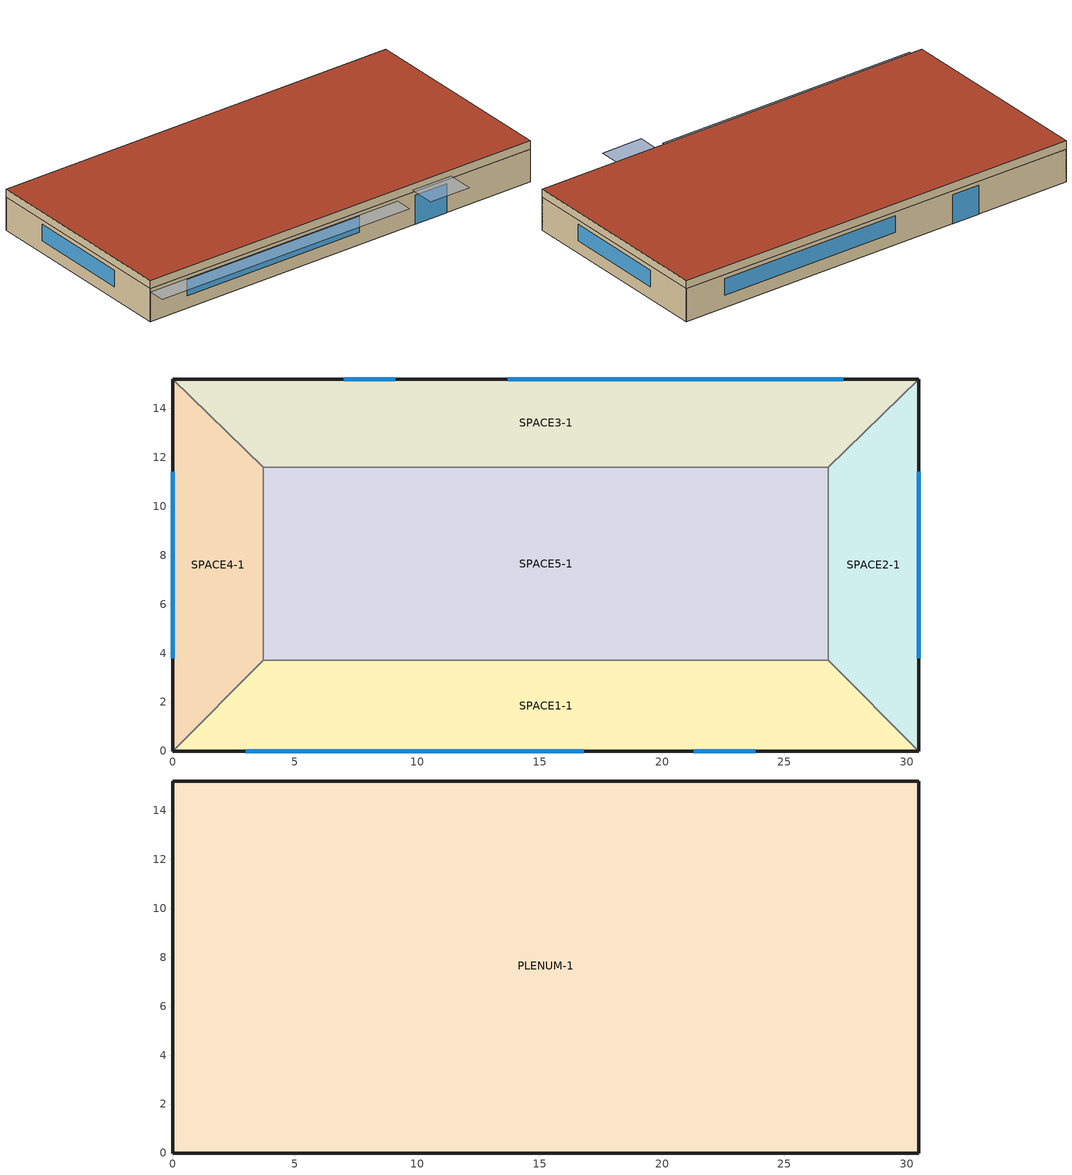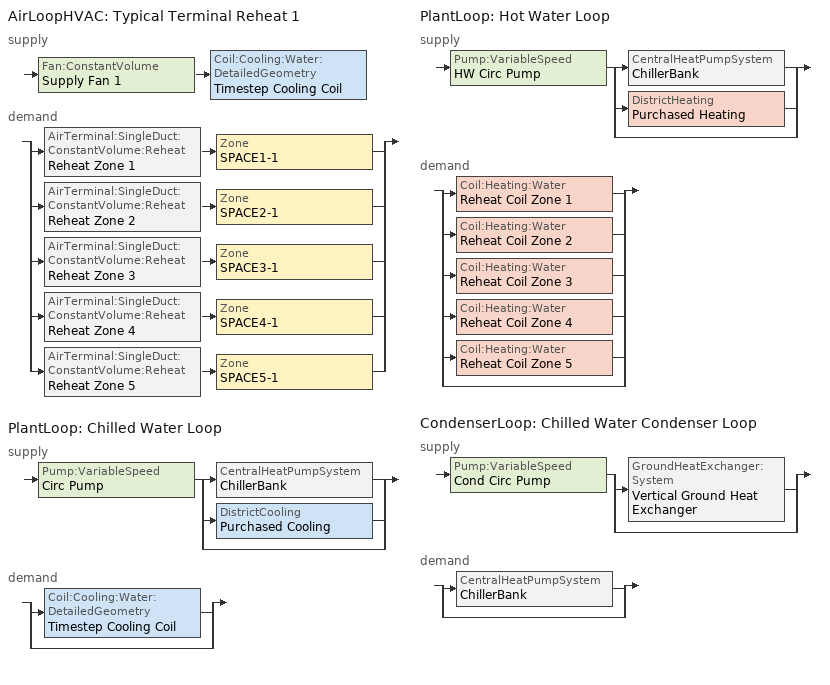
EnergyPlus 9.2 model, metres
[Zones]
SPACE1-1
 floor ground (FLOOR-SLAB-1): 26.8,3.7 30.5,0 0,0 3.7,3.7 z0
 wall outside (WALL-1): 0,0 30.5,0 z0:2.4
 wall to SPACE2-1 (INT-WALL-1): 30.5,0 26.8,3.7 z0:2.4
 wall to SPACE4-1 (INT-WALL-1): 3.7,3.7 0,0 z0:2.4
 wall to SPACE5-1 (INT-WALL-1): 26.8,3.7 3.7,3.7 z0:2.4
 window (Dbl Clr 3mm/13mm Air): 3,0 16.8,0 z0.9:2.1
 window (Sgl Grey 3mm): 21.3,0 23.8,0 z0:2.1
SPACE2-1
 floor ground (FLOOR-SLAB-1): 26.8,11.6 30.5,15.2 30.5,0 26.8,3.7 z0
 wall outside (WALL-1): 30.5,0 30.5,15.2 z0:2.4
 wall to SPACE3-1 (INT-WALL-1): 30.5,15.2 26.8,11.6 z0:2.4
 wall to SPACE5-1 (INT-WALL-1): 26.8,11.6 26.8,3.7 z0:2.4
 window (Dbl Clr 3mm/13mm Air): 30.5,3.8 30.5,11.4 z0.9:2.1
SPACE3-1
 floor ground (FLOOR-SLAB-1): 26.8,11.6 3.7,11.6 0,15.2 30.5,15.2 z0
 wall outside (WALL-1): 30.5,15.2 0,15.2 z0:2.4
 wall to SPACE4-1 (INT-WALL-1): 0,15.2 3.7,11.6 z0:2.4
 wall to SPACE5-1 (INT-WALL-1): 3.7,11.6 26.8,11.6 z0:2.4
 window (Dbl Clr 3mm/13mm Air): 27.4,15.2 13.7,15.2 z0.9:2.1
 window (Sgl Grey 3mm): 9.1,15.2 7,15.2 z0:2.1
SPACE4-1
 floor ground (FLOOR-SLAB-1): 3.7,3.7 0,0 0,15.2 3.7,11.6 z0
 wall outside (WALL-1): 0,15.2 0,0 z0:2.4
 wall to SPACE5-1 (INT-WALL-1): 3.7,3.7 3.7,11.6 z0:2.4
 window (Dbl Clr 3mm/13mm Air): 0,11.4 0,3.8 z0.9:2.1
SPACE5-1
 floor ground (FLOOR-SLAB-1): 26.8,11.6 26.8,3.7 3.7,3.7 3.7,11.6 z0
PLENUM-1
 floor to SPACE1-1 (CLNG-1): 26.8,3.7 30.5,0 0,0 3.7,3.7 z2.4
 floor to SPACE2-1 (CLNG-1): 26.8,11.6 30.5,15.2 30.5,0 26.8,3.7 z2.4
 floor to SPACE3-1 (CLNG-1): 26.8,11.6 3.7,11.6 0,15.2 30.5,15.2 z2.4
 floor to SPACE4-1 (CLNG-1): 3.7,3.7 0,0 0,15.2 3.7,11.6 z2.4
 floor to SPACE5-1 (CLNG-1): 26.8,11.6 26.8,3.7 3.7,3.7 3.7,11.6 z2.4
 wall outside (WALL-1): 0,0 30.5,0 30.5,15.2 0,15.2 0,0 z2.4:3
 roof outside (ROOF-1): 0,15.2 0,0 30.5,0 30.5,15.2 z3
shading: 0,-1.3 0,0 19.8,0 19.8,-1.3 z2.2; 21,-2 21,0 24.1,0 24.1,-2 z2.6
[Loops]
AirLoopHVAC 'Typical Terminal Reheat 1'
 supply: Fan:ConstantVolume 'Supply Fan 1' > Coil:Cooling:Water:DetailedGeometry 'Timestep Cooling Coil'
 demand: split
  | AirTerminal:SingleDuct:ConstantVolume:Reheat 'Reheat Zone 1' > Zone 'SPACE1-1'
  | AirTerminal:SingleDuct:ConstantVolume:Reheat 'Reheat Zone 2' > Zone 'SPACE2-1'
  | AirTerminal:SingleDuct:ConstantVolume:Reheat 'Reheat Zone 3' > Zone 'SPACE3-1'
  | AirTerminal:SingleDuct:ConstantVolume:Reheat 'Reheat Zone 4' > Zone 'SPACE4-1'
  | AirTerminal:SingleDuct:ConstantVolume:Reheat 'Reheat Zone 5' > Zone 'SPACE5-1'
PlantLoop 'Chilled Water Loop'
 supply: Pump:VariableSpeed 'Circ Pump' > split
  | CentralHeatPumpSystem 'ChillerBank'
  | DistrictCooling 'Purchased Cooling'
  | bypass
 demand: split
  | Coil:Cooling:Water:DetailedGeometry 'Timestep Cooling Coil'
  | bypass
PlantLoop 'Hot Water Loop'
 supply: Pump:VariableSpeed 'HW Circ Pump' > split
  | CentralHeatPumpSystem 'ChillerBank'
  | DistrictHeating 'Purchased Heating'
  | bypass
 demand: split
  | Coil:Heating:Water 'Reheat Coil Zone 1'
  | Coil:Heating:Water 'Reheat Coil Zone 2'
  | Coil:Heating:Water 'Reheat Coil Zone 3'
  | Coil:Heating:Water 'Reheat Coil Zone 4'
  | Coil:Heating:Water 'Reheat Coil Zone 5'
  | bypass
CondenserLoop 'Chilled Water Condenser Loop'
 supply: Pump:VariableSpeed 'Cond Circ Pump' > split
  | GroundHeatExchanger:System 'Vertical Ground Heat Exchanger'
  | bypass
 demand: split
  | CentralHeatPumpSystem 'ChillerBank'
  | bypass
[Building]
NONE3zone: North Axis {deg}=0; Terrain=Suburbs; Loads Convergence Tolerance Value=0.04; Temperature Convergence Tolerance Value {deltaC}=0.4; Solar Distribution=FullInteriorAndExterior; Maximum Number of Warmup Days=25; Minimum Number of Warmup Days=6
[Site:Location]
Chicago Ohare Intl Ap IL USA WMO=725300: Latitude {deg}=41.99; Longitude {deg}=-87.91; Time Zone {hr}=-6; Elevation {m}=205
[SizingPeriod:DesignDay] Day of Month=21; Humidity Condition Type=Wetbulb; Barometric Pressure {Pa}=98886; Rain Indicator=No; Snow Indicator=No; Daylight Saving Time Indicator=No; Solar Model Indicator=ASHRAEClearSky
Name | Month | Day Type | Maximum Dry-Bulb Temperature {C} | Daily Dry-Bulb Temperature Range {deltaC} | Wetbulb or DewPoint at Maximum Dry-Bulb {C} | Wind Speed {m/s} | Wind Direction {deg} | Sky Clearness
Chicago Ohare Intl Ap Ann Htg 99% Condns DB | 1 | WinterDesignDay | -16.6 | 0 | -16.6 | 4.9 | 270 | 0
Chicago Ohare Intl Ap Ann Clg 1% Condns DB=>MWB | 7 | SummerDesignDay | 31.6 | 10.5 | 23 | 5.2 | 230 | 1
[Site:GroundTemperature:BuildingSurface]
20.03, 20.03, 20.13, 20.3, 20.43, 20.52, 20.62, 20.77, 20.78, 20.55, 20.44, 20.2
[Site:GroundTemperature:Undisturbed:KusudaAchenbach]
Vertical Ground Heat Exchanger Ground Temps: 0.692626, 920, 2551.09, 16, 3.2, 8
[Material] Thermal Absorptance=0.9
Name | Roughness | Thickness {m} | Conductivity {W/m-K} | Density {kg/m3} | Specific Heat {J/kg-K} | Solar Absorptance | Visible Absorptance
RG01 | Rough | 0.0127 | 1.442 | 881 | 1674 | 0.65 | 0.65
BR01 | VeryRough | 0.0095 | 0.162 | 1121 | 1464 | 0.7 | 0.7
IN46 | VeryRough | 0.0762 | 0.023 | 24 | 1590 | 0.5 | 0.5
WD01 | MediumSmooth | 0.0191 | 0.115 | 513 | 1381 | 0.78 | 0.78
PW03 | MediumSmooth | 0.0127 | 0.115 | 545 | 1213 | 0.78 | 0.78
IN02 | Rough | 0.0901 | 0.043 | 10 | 837 | 0.75 | 0.75
GP01 | MediumSmooth | 0.0127 | 0.16 | 801 | 837 | 0.75 | 0.75
GP02 | MediumSmooth | 0.0159 | 0.16 | 801 | 837 | 0.75 | 0.75
CC03 | MediumRough | 0.1016 | 1.31 | 2243 | 837 | 0.65 | 0.65
[Material:NoMass]
MAT-CLNG-1: Roughness=Rough; Thermal Resistance {m2-K/W}=0.652259; Thermal Absorptance=0.65; Solar Absorptance=0.65; Visible Absorptance=0.65
[Material:AirGap]
AL21: Thermal Resistance {m2-K/W}=0.157
[WindowMaterial:Glazing] Optical Data Type=SpectralAverage; Thickness {m}=0.003; Infrared Transmittance at Normal Incidence=0; Front Side Infrared Hemispherical Emissivity=0.84; Back Side Infrared Hemispherical Emissivity=0.84; Conductivity {W/m-K}=0.9
Name | Solar Transmittance at Normal Incidence | Front Side Solar Reflectance at Normal Incidence | Back Side Solar Reflectance at Normal Incidence | Visible Transmittance at Normal Incidence | Front Side Visible Reflectance at Normal Incidence | Back Side Visible Reflectance at Normal Incidence
CLEAR 3MM | 0.837 | 0.075 | 0.075 | 0.898 | 0.081 | 0.081
GREY 3MM | 0.626 | 0.061 | 0.061 | 0.611 | 0.061 | 0.061
[WindowMaterial:Gas]
AIR 13MM: Gas Type=Air; Thickness {m}=0.0127
[Construction]
ROOF-1: RG01, BR01, IN46, WD01
WALL-1: WD01, PW03, IN02, GP01
CLNG-1: MAT-CLNG-1
FLOOR-SLAB-1: CC03
INT-WALL-1: GP02, AL21, GP02
Sgl Grey 3mm: GREY 3MM
Dbl Clr 3mm/13mm Air: CLEAR 3MM, AIR 13MM, CLEAR 3MM
[Zone]
PLENUM-1: 0, 0, 0, 1, 1, 0.6096, 283.2
SPACE1-1; SPACE3-1: 0, 0, 0, 1, 1, 2.4384, 239.247
SPACE2-1; SPACE4-1: 0, 0, 0, 1, 1, 2.4384, 103.311
SPACE5-1: 0, 0, 0, 1, 1, 2.4384, 447.683
[People] Number of People Schedule=OFFICE OCCUPANCY; Number of People Calculation Method=people; Fraction Radiant=0.3; Activity Level Schedule=Activity Sch
Name | Zone or ZoneList | Number of People
SPACE1-1 People 1 | SPACE1-1 | 11
SPACE2-1 People 1 | SPACE2-1 | 5
SPACE3-1 People 1 | SPACE3-1 | 11
SPACE4-1 People 1 | SPACE4-1 | 5
SPACE5-1 People 1 | SPACE5-1 | 20
[Lights] Schedule=OFFICE LIGHTING; Design Level Calculation Method=LightingLevel; Return Air Fraction=0.2; Fraction Radiant=0.59; Fraction Visible=0.2; Fraction Replaceable=0
Name | Zone or ZoneList | Lighting Level {W}
SPACE1-1 Lights 1 | SPACE1-1 | 1584
SPACE2-1 Lights 1 | SPACE2-1 | 684
SPACE3-1 Lights 1 | SPACE3-1 | 1584
SPACE4-1 Lights 1 | SPACE4-1 | 684
SPACE5-1 Lights 1 | SPACE5-1 | 2964
[ElectricEquipment] Schedule=INTERMITTENT; Design Level Calculation Method=EquipmentLevel; Fraction Latent=0; Fraction Radiant=0.3; Fraction Lost=0
Name | Zone or ZoneList | Design Level {W}
SPACE1-1 ElecEq 1 | SPACE1-1 | 1056
SPACE2-1 ElecEq 1 | SPACE2-1 | 456
SPACE3-1 ElecEq 1 | SPACE3-1 | 1056
SPACE4-1 ElecEq 1 | SPACE4-1 | 456
SPACE5-1 ElecEq 1 | SPACE5-1 | 1976
[ZoneInfiltration:DesignFlowRate] Schedule=INFIL-SCH; Design Flow Rate Calculation Method=flow/zone; Constant Term Coefficient=0; Temperature Term Coefficient=0; Velocity Term Coefficient=0.2237; Velocity Squared Term Coefficient=0
Name | Zone or ZoneList | Design Flow Rate {m3/s}
SPACE1-1 Infil 1 | SPACE1-1 | 0.0167
SPACE2-1 Infil 1 | SPACE2-1 | 0.00717
SPACE3-1 Infil 1 | SPACE3-1 | 0.0167
SPACE4-1 Infil 1 | SPACE4-1 | 0.00717
SPACE5-1 Infil 1 | SPACE5-1 | 0.031089
[Sizing:Plant]
Name | Loop Type | Design Loop Exit Temperature {C} | Loop Design Temperature Difference {deltaC}
Chilled Water Loop | Cooling | 6.67 | 6.67
Hot Water Loop | Heating | 82.2 | 11.1
Chilled Water Condenser Loop | CONDENSER | 29.4 | 5.6
[ZoneControl:Thermostat] Control Type Schedule=Zone Control Type Sched; Control 1=Heating Setpoint with SB; Control 2=Cooling Setpoint with SB
Name | Zone or ZoneList
Zone 1 Thermostat | SPACE1-1
Zone 2 Thermostat | SPACE2-1
Zone 3 Thermostat | SPACE3-1
Zone 4 Thermostat | SPACE4-1
Zone 5 Thermostat | SPACE5-1
[ThermostatSetpoint:SingleHeating]
Heating Setpoint with SB: Setpoint Temperature Schedule=Heating Setpoints
[ThermostatSetpoint:SingleCooling]
Cooling Setpoint with SB: Setpoint Temperature Schedule=Cooling Setpoints
[AirTerminal:SingleDuct:ConstantVolume:Reheat] Availability Schedule=FanAndCoilAvailSched; Minimum Hot Water or Steam Flow Rate {m3/s}=0; Convergence Tolerance=0.001
Name | Maximum Air Flow Rate {m3/s} | Reheat Coil | Maximum Hot Water or Steam Flow Rate {m3/s}
Reheat Zone 1 | 0.47 | Reheat Coil Zone 1 | 0.0013
Reheat Zone 2 | 0.36 | Reheat Coil Zone 2 | 0.0012
Reheat Zone 3 | 0.47 | Reheat Coil Zone 3 | 0.0013
Reheat Zone 4 | 0.36 | Reheat Coil Zone 4 | 0.0012
Reheat Zone 5 | 0.47 | Reheat Coil Zone 5 | 0.0013
[Zone equipment]
SPACE1-1: Reheat Zone 1
SPACE2-1: Reheat Zone 2
SPACE3-1: Reheat Zone 3
SPACE4-1: Reheat Zone 4
SPACE5-1: Reheat Zone 5
[Fan:ConstantVolume]
Supply Fan 1: Availability Schedule=FanAndCoilAvailSched; Fan Total Efficiency=0.7; Pressure Rise {Pa}=600; Maximum Flow Rate {m3/s}=1.3; Motor Efficiency=0.9; Motor In Airstream Fraction=1
[Coil:Cooling:Water:DetailedGeometry]
Timestep Cooling Coil: Availability Schedule=CoolingCoilAvailSched; Maximum Water Flow Rate {m3/s}=0.0011; Tube Outside Surface Area {m2}=6.23816; Total Tube Inside Area {m2}=6.20007; Fin Surface Area {m2}=101.716; Minimum Airflow Area {m2}=0.810606; Coil Depth {m}=0.165098; Fin Diameter {m}=0.435072; Fin Thickness {m}=0.00149998; Tube Inside Diameter {m}=0.01445; Tube Outside Diameter {m}=0.0158798; Tube Thermal Conductivity {W/m-K}=385.765; Fin Thermal Conductivity {W/m-K}=203.883; Fin Spacing {m}=0.00181429; Tube Depth Spacing {m}=0.0258998; Number of Tube Rows=6; Number of Tubes per Row=16
[Coil:Heating:Water] Availability Schedule=FanAndCoilAvailSched; U-Factor Times Area Value {W/K}=400; Performance Input Method=UFactorTimesAreaAndDesignWaterFlowRate; Rated Capacity {W}=autosize; Rated Inlet Water Temperature {C}=82.2; Rated Inlet Air Temperature {C}=16.6; Rated Outlet Water Temperature {C}=71.1; Rated Outlet Air Temperature {C}=32.2
Name | Maximum Water Flow Rate {m3/s}
Reheat Coil Zone 1 | 0.0013
Reheat Coil Zone 2; Reheat Coil Zone 4 | 0.0012
Reheat Coil Zone 3; Reheat Coil Zone 5 | 0.0018
[Controller:WaterCoil]
Main Cooling Coil Controller: Control Variable=Temperature; Action=Reverse; Actuator Variable=FLOW; Controller Convergence Tolerance {deltaC}=0.1; Maximum Actuated Flow {m3/s}=0.0011; Minimum Actuated Flow {m3/s}=0
[AirLoopHVAC]
Typical Terminal Reheat 1: Design Supply Air Flow Rate {m3/s}=1.3
[AirLoopHVAC:ReturnPlenum]
Return-Plenum-1: Zone=PLENUM-1
[Pump:VariableSpeed] Design Pump Head {Pa}=300000; Motor Efficiency=0.87; Fraction of Motor Inefficiencies to Fluid Stream=0; Coefficient 1 of the Part Load Performance Curve=0; Coefficient 2 of the Part Load Performance Curve=1; Coefficient 3 of the Part Load Performance Curve=0; Coefficient 4 of the Part Load Performance Curve=0; Design Minimum Flow Rate {m3/s}=0; Pump Control Type=INTERMITTENT
Name | Design Maximum Flow Rate {m3/s} | Design Power Consumption {W}
Circ Pump | 0.001075 | 500
Cond Circ Pump | 0.001345 | 750
HW Circ Pump | 0.0043 | 2000
[DistrictCooling]
Purchased Cooling: Nominal Capacity {W}=680000
[DistrictHeating]
Purchased Heating: Nominal Capacity {W}=0
[CentralHeatPumpSystem]
ChillerBank: Control Method=SmartMixing; Ancillary Power {W}=460; Chiller Heater Modules Performance Component Object Type 1=ChillerHeaterPerformance:Electric:EIR; Chiller Heater Modules Performance Component Name 1=ChillerHeaterModule 1; Chiller Heater Modules Control Schedule Name 1=ON; Number of Chiller Heater Modules 1=2; Chiller Heater Modules Performance Component Object Type 2=ChillerHeaterPerformance:Electric:EIR; Chiller Heater Modules Performance Component Name 2=ChillerHeaterModule 2; Chiller Heater Modules Control Schedule Name 2=ON; Number of Chiller Heater Modules 2=2
[ChillerHeaterPerformance:Electric:EIR] Reference Cooling Mode COP {W/W}=1.5; Reference Cooling Mode Leaving Chilled Water Temperature {C}=6.67; Reference Cooling Mode Entering Condenser Fluid Temperature {C}=29.4; Reference Cooling Mode Leaving Condenser Water Temperature {C}=35; Reference Heating Mode Cooling Capacity Ratio=0.74; Reference Heating Mode Cooling Power Input Ratio=1.38; Reference Heating Mode Leaving Chilled Water Temperature {C}=6.67; Reference Heating Mode Leaving Condenser Water Temperature {C}=60; Reference Heating Mode Entering Condenser Fluid Temperature {C}=29.44; Heating Mode Entering Chilled Water Temperature Low Limit {C}=5; Chilled Water Flow Mode Type=VariableFlow; Design Chilled Water Flow Rate {m3/s}=0.0003525; Design Condenser Water Flow Rate {m3/s}=0.0005525; Design Hot Water Flow Rate {m3/s}=0.0003525; Compressor Motor Efficiency=1; Condenser Type=WaterCooled; Cooling Mode Temperature Curve Condenser Water Independent Variable=EnteringCondenser; Cooling Mode Cooling Capacity Function of Temperature Curve=ChillerHeaterClgCapFT; Cooling Mode Electric Input to Cooling Output Ratio Function of Temperature Curve=ChillerHeaterClgEIRFT; Cooling Mode Electric Input to Cooling Output Ratio Function of Part Load Ratio Curve=ChillerHeaterClgEIRFPLR; Cooling Mode Cooling Capacity Optimum Part Load Ratio=1; Heating Mode Temperature Curve Condenser Water Independent Variable=LeavingCondenser; Heating Mode Cooling Capacity Function of Temperature Curve=ChillerHeaterHtgCapFT; Heating Mode Electric Input to Cooling Output Ratio Function of Temperature Curve=ChillerHeaterHtgEIRFT; Heating Mode Electric Input to Cooling Output Ratio Function of Part Load Ratio Curve=ChillerHeaterHtgEIRFPLR; Heating Mode Cooling Capacity Optimum Part Load Ratio=1; Sizing Factor=1
Name | Reference Cooling Mode Evaporator Capacity {W}
ChillerHeaterModule 1 | 12500
ChillerHeaterModule 2 | 10000
[GroundHeatExchanger:System]
Vertical Ground Heat Exchanger: Design Flow Rate {m3/s}=0.0033; Undisturbed Ground Temperature Model Type=Site:GroundTemperature:Undisturbed:KusudaAchenbach; Undisturbed Ground Temperature Model=Vertical Ground Heat Exchanger Ground Temps; Ground Thermal Conductivity {W/m-K}=0.692626; Ground Thermal Heat Capacity {J/m3-K}=2.347e+06; GHE:Vertical:ResponseFactors Object=Vertical Ground Heat Exchanger g-functions
[GroundHeatExchanger:Vertical:Properties]
Vertical Ground Heat Exchanger Props: Depth of Top of Borehole {m}=1; Borehole Length {m}=76.2; Borehole Diameter {m}=0.127016; Grout Thermal Conductivity {W/m-K}=0.692626; Grout Thermal Heat Capacity {J/m3-K}=3.90E+06; Pipe Thermal Conductivity {W/m-K}=0.391312; Pipe Thermal Heat Capacity {J/m3-K}=1.542e+06; Pipe Outer Diameter {m}=0.0266667; Pipe Thickness {m}=0.00241285; U-Tube Distance {m}=0.051225
[GroundHeatExchanger:ResponseFactors]
Vertical Ground Heat Exchanger g-functions: GHE:Vertical:Properties Object=Vertical Ground Heat Exchanger Props; Number of Boreholes=120; G-Function Reference Ratio=0.0005; g-Function Ln(T/Ts) Value 1=-15.2996; g-Function g Value 1=-0.348322; g-Function Ln(T/Ts) Value 2=-14.201; g-Function g Value 2=0.022208; g-Function Ln(T/Ts) Value 3=-13.2202; g-Function g Value 3=0.412345; g-Function Ln(T/Ts) Value 4=-12.2086; g-Function g Value 4=0.867498; g-Function Ln(T/Ts) Value 5=-11.1888; g-Function g Value 5=1.357839; g-Function Ln(T/Ts) Value 6=-10.1816; g-Function g Value 6=1.852024; g-Function Ln(T/Ts) Value 7=-9.1815; g-Function g Value 7=2.345656; g-Function Ln(T/Ts) Value 8=-8.6809; g-Function g Value 8=2.593958; g-Function Ln(T/Ts) Value 9=-8.5; g-Function g Value 9=2.679; g-Function Ln(T/Ts) Value 10=-7.8; g-Function g Value 10=3.023; g-Function Ln(T/Ts) Value 11=-7.2; g-Function g Value 11=3.32; g-Function Ln(T/Ts) Value 12=-6.5; g-Function g Value 12=3.681; g-Function Ln(T/Ts) Value 13=-5.9; g-Function g Value 13=4.071; g-Function Ln(T/Ts) Value 14=-5.2; g-Function g Value 14=4.828; g-Function Ln(T/Ts) Value 15=-4.5; g-Function g Value 15=6.253; g-Function Ln(T/Ts) Value 16=-3.963; g-Function g Value 16=7.894; g-Function Ln(T/Ts) Value 17=-3.27; g-Function g Value 17=11.82; g-Function Ln(T/Ts) Value 18=-2.864; g-Function g Value 18=15.117; g-Function Ln(T/Ts) Value 19=-2.577; g-Function g Value 19=18.006; g-Function Ln(T/Ts) Value 20=-2.171; g-Function g Value 20=22.887; g-Function Ln(T/Ts) Value 21=-1.884; g-Function g Value 21=26.924; g-Function Ln(T/Ts) Value 22=-1.191; g-Function g Value 22=38.004; g-Function Ln(T/Ts) Value 23=-0.497; g-Function g Value 23=49.919; g-Function Ln(T/Ts) Value 24=-0.274; g-Function g Value 24=53.407; g-Function Ln(T/Ts) Value 25=-0.051; g-Function g Value 25=56.632; g-Function Ln(T/Ts) Value 26=0.196; g-Function g Value 26=59.825; g-Function Ln(T/Ts) Value 27=0.419; g-Function g Value 27=62.349; g-Function Ln(T/Ts) Value 28=0.642; g-Function g Value 28=64.524; g-Function Ln(T/Ts) Value 29=0.873; g-Function g Value 29=66.412; g-Function Ln(T/Ts) Value 30=1.112; g-Function g Value 30=67.993; g-Function Ln(T/Ts) Value 31=1.335; g-Function g Value 31=69.162; g-Function Ln(T/Ts) Value 32=1.679; g-Function g Value 32=70.476; g-Function Ln(T/Ts) Value 33=2.028; g-Function g Value 33=71.361; g-Function Ln(T/Ts) Value 34=2.275; g-Function g Value 34=71.79; g-Function Ln(T/Ts) Value 35=3.003; g-Function g Value 35=72.511
[PlantLoop] Fluid Type=Water; Minimum Loop Flow Rate {m3/s}=0; Plant Loop Volume {m3}=autocalculate; Load Distribution Scheme=SequentialLoad
Name | Plant Equipment Operation Scheme | Maximum Loop Temperature {C} | Minimum Loop Temperature {C} | Maximum Loop Flow Rate {m3/s}
Chilled Water Loop | CW Loop Operation | 98 | 1 | 0.001075
Hot Water Loop | Hot Loop Operation | 100 | 10 | 0.0043
[CondenserLoop]
Chilled Water Condenser Loop: Fluid Type=Water; Condenser Equipment Operation Scheme=Tower Loop Operation; Maximum Loop Temperature {C}=80; Minimum Loop Temperature {C}=10; Maximum Loop Flow Rate {m3/s}=0.001345; Minimum Loop Flow Rate {m3/s}=0; Condenser Loop Volume {m3}=autocalculate; Load Distribution Scheme=SequentialLoad
[PlantEquipmentList]
Chiller Plant; Electric Only; Heating Plant: ChillerBank
Chiller Plant and Purchased: ChillerBank, Purchased Cooling
Purchased Only: Purchased Cooling
[CondenserEquipmentList]
All Towers: Vertical Ground Heat Exchanger
[PlantEquipmentOperation:CoolingLoad] Load Range 1 Lower Limit {W}=0
Name | Load Range 1 Upper Limit {W} | Range 1 Equipment List
Peak Operation | 50000000000 | Electric Only
Off Peak Operation | 90000000000 | Electric Only
Year Round Tower Operation | 90000000 | All Towers
[PlantEquipmentOperation:HeatingLoad]
HeatSys Operation: Load Range 1 Lower Limit {W}=0; Load Range 1 Upper Limit {W}=1E+15; Range 1 Equipment List=Heating Plant
[PlantEquipmentOperationSchemes]
Name | Control Scheme 1 | Control Scheme 1 Schedule | Control Scheme 2 | Control Scheme 2 Schedule
CW Loop Operation | Peak Operation | On Peak | Peak Operation | Off Peak
Hot Loop Operation | HeatSys Operation | ON
[CondenserEquipmentOperationSchemes]
Tower Loop Operation: Control Scheme 1=Year Round Tower Operation; Control Scheme 1 Schedule=ON
[AvailabilityManager:Scheduled]
Reheat System 1 Avail: Schedule=FanAndCoilAvailSched
[SetpointManager:Scheduled] Control Variable=Temperature
Name | Schedule | Setpoint Node or NodeList
Chilled Water Loop Setpoint Manager | CW Loop Temp Schedule | Chilled Water Loop Setpoint Node List
Supply Air Temp Manager | Seasonal Reset Supply Air Temp Sch | Supply Air Temp Nodes
Condenser Loop Setpoint Manager | Condenser Loop Temp Schedule | Condenser Loop Setpoint Node List
Hot Water Loop Setpoint Manager | HW Loop Temp Schedule | Hot Water Loop Setpoint Node List
[Schedule:Compact]
Activity Sch: Through: 12/31, For: AllDays, Until: 24:00, 131.8
OFFICE OCCUPANCY: Through: 12/31, For: WeekDays SummerDesignDay, Until: 6:00, 0, Until: 7:00, 0.1, Until: 8:00, 0.5, Until: 12:00, 1, Until: 13:00, 0.5, Until: 16:00, 1, Until: 17:00, 0.5, Until: 18:00, 0.1, Until: 24:00, 0, For: AllOtherDays, Until: 24:00, 0
INFIL-SCH: Through: 3/31, For: Alldays, Until: 24:00, 1, Through: 10/31, For: Alldays, Until: 24:00, 0, Through: 12/31, For: Alldays, Until: 24:00, 1
INTERMITTENT: Through: 12/31, For: WeekDays SummerDesignDay, Until: 8:00, 0, Until: 18:00, 1, Until: 24:00, 0, For: AllOtherDays, Until: 24:00, 0
OFFICE LIGHTING: Through: 12/31, For: WeekDays SummerDesignDay, Until: 6:00, 0.05, Until: 7:00, 0.2, Until: 17:00, 1, Until: 18:00, 0.5, Until: 24:00, 0.05, For: AllOtherDays, Until: 24:00, 0.05
On Peak: Through: 12/31, For: AllDays, Until:  9:00, 0, Until: 18:00, 1, Until: 24:00, 0
Off Peak: Through: 12/31, For: AllDays, Until: 9:00, 1, Until: 18:00, 0, Until: 24:00, 1
ON: Through: 12/31, For: AllDays, Until: 24:00, 1
Seasonal Reset Supply Air Temp Sch: Through: 3/31, For: AllDays, Until: 24:00, 16, Through: 9/30, For: AllDays, Until: 24:00, 13, Through: 12/31, For: AllDays, Until: 24:00, 16
CW Loop Temp Schedule: Through: 12/31, For: AllDays, Until: 24:00, 6.67
HW Loop Temp Schedule: Through: 12/31, For: AllDays, Until: 24:00, 60
Condenser Loop Temp Schedule: Through: 4/30, For: AllDays, Until: 24:00, 10, Through: 9/30, For: AllDays, Until: 24:00, 25, Through: 12/31, For: AllDays, Until: 24:00, 10
FanAndCoilAvailSched: Through: 3/31, For: AllDays, Until: 24:00, 1, Through: 9/30, For: WeekDays SummerDesignDay, Until: 7:00, 0, Until: 17:00, 1, Until: 24:00, 0, For: WinterDesignDay, Until: 24:00, 0, For: AllOtherDays, Until: 24:00, 0, Through: 12/31, For: AllDays, Until: 24:00, 1
CoolingCoilAvailSched: Through: 3/31, For: AllDays, Until: 24:00, 0, Through: 9/30, For: WeekDays SummerDesignDay, Until: 7:00, 0, Until: 17:00, 1, Until: 24:00, 0, For: WinterDesignDay, Until: 24:00, 0, For: AllOtherDays, Until: 24:00, 0, Through: 12/31, For: AllDays, Until: 24:00, 0
Heating Setpoints: Through: 12/31, For: AllDays, Until:  7:00, 16, Until: 17:00, 21, Until: 24:00, 16
Cooling Setpoints: Through: 12/31, For: AllDays, Until:  7:00, 26, Until: 17:00, 22, Until: 24:00, 26
Zone Control Type Sched: Through: 4/30, For: AllDays, Until: 24:00, 1, Through: 9/30, For: AllDays, Until: 24:00, 2, Through: 12/31, For: AllDays, Until: 24:00, 1
[Curve:Cubic] Coefficient1 Constant=0; Maximum Value of x=1
Name | Coefficient2 x | Coefficient3 x**2 | Coefficient4 x**3 | Minimum Value of x
ChillerHeaterClgEIRFPLR | 1.22895 | -0.751383 | 0.517396 | 0.2
ChillerHeaterHtgEIRFPLR | 1.12853 | -0.0264962 | -0.103811 | 0.3
[Curve:Biquadratic] Minimum Value of x=4.44; Input Unit Type for X=Temperature; Input Unit Type for Y=Temperature; Output Unit Type=Dimensionless
Name | Coefficient1 Constant | Coefficient2 x | Coefficient3 x**2 | Coefficient4 y | Coefficient5 y**2 | Coefficient6 x*y | Maximum Value of x | Minimum Value of y | Maximum Value of y
ChillerHeaterClgCapFT | 0.950829 | 0.0341933 | 0.000266642 | -0.0017334 | -0.000176242 | -3.69198e-05 | 12.78 | 12.78 | 29.44
ChillerHeaterClgEIRFT | 0.736243 | 0.0213649 | 0.000363891 | -0.00428495 | 0.000338982 | -0.00036324 | 12.78 | 12.78 | 29.44
ChillerHeaterHtgCapFT | 0.941527 | 0.0552743 | 0.000357356 | 0.00125839 | -6.42055e-05 | -0.000535099 | 15.56 | 35 | 57.22
ChillerHeaterHtgEIRFT | 0.228625 | 0.0249871 | -1.26711e-05 | 0.00932718 | 5.89204e-05 | -0.000326851 | 15.56 | 35 | 57.22
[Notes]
CentralChillerHeaterSystem_Cooling_Heating.idf
Basic file description:  1 story building divided into 4 exterior and one interior conditioned zones and return plenum.
No ground contact with floor.
Highlights:              Example of Central Chiller Heater System with ChillerHeaterPerformanceElectric:EIR object.
Single operation modes such as cooling mode and heating mode test.
Simulation Location/Run: Chicago Ohare Intl Ap IL USA WMO=725300, 2 design days, 2 run periods,
Run Control executes the design days only.
Location:                Chicago, IL
Design Days:             Chicago Ohare Intl Ap IL USA Annual Heating 99%, MaxDB=-16.6°C
Chicago Ohare Intl Ap IL USA Annual Cooling (DB=>MWB) 1%, MaxDB=31.6°C MWB=23°C
Run Period (Weather File): Winter 1/14, Summer 7/7.
Run Control:             No Zone or System sizing required (design days only, see RUN CONTROL object)
Building: Single floor rectangular building 100 ft x 50 ft. 5 zones - 4 exterior, 1 interior, zone height 8 feet.
Exterior zone depth is 12 feet. There is a 2 foot high return plenum: the overall building height is
10 feet. There are windows on all 4 facades; the south and north facades have glass doors.
The south facing glass is shaded by overhangs. The walls are woodshingle over plywood, R11 insulation,
and gypboard. The roof is a gravel built up roof with R-3 mineral board insulation and plywood sheathing.
The windows are of various single and double pane construction with 3mm and 6mm glass and either 6mm or
13mm argon or air gap.  The window to wall ratio is approximately 0.29.
The south wall and door have overhangs.
The building is oriented 30 degrees east of north.
Floor Area:        463.6 m2 (5000 ft2)
Number of Stories: 1
Zone Description Details:
Internal gains description:     SPACE1-1    - lighting is 1584 watts, equip is 1056 watts, 11 occupants
Internal gains description:     SPACE2-1    - lighting is 684 watts, equip is 456 watts, 5 occupants
Internal gains description:     SPACE3-1    - lighting is 1584 watts, equip is 1056 watts, 11 occupants
Internal gains description:     SPACE4-1    - lighting is 684 watts, equip is 456 watts, 5 occupants
Internal gains description:     SPACE5-1    - lighting is 2964 watts, equip is 1976 watts, 20 occupants
Interzone Surfaces:             8 interzone surfaces (see diagram)
Internal Mass:                  None
Windows:                        1 - double pane clear 3mm glass with 13mm Air gap
Detached Shading:               2 overhangs
Daylight:                       None
Natural Ventilation:            None
Compact Schedules:              Yes
Solair Distribution:            FullInteriorAndExterior
HVAC:                           5 zone terminal reheat system using single constant volume air loop. Central chilled
water coil scheduled to provide 16 C winter and 13 C summer supply air temperature.
Terminal reheat coils trim supply air temperature to meet zone thermostat set point.
Thermostat setting at 21 C in winter with 16 C set back temperature, 22 C in summer
with 26 C set back temperature. Cooling coil off in winter, reheat coil on all year.
Zonal Equipment:                AirTerminal:SingleDuct:ConstantVolume:Reheat
Central Air Handling Equipment: Yes
System Equipment Autosize:      No (chilled water, condenser, and hot water loop volumes are autosized)
Purchased Cooling:              No
Purchased Heating:              No
Purchased Chilled Water:        Yes (only used if alternate priority control equipment list is selected)
Purchased Hot Water:            Yes
Coils:                          Coil:Cooling:Water:DetailedGeometry
Coil:Heating:Water
Pumps:                          Pump:VariableSpeed
Boilers:                        None
Chillers:                       Central Heat Pump System with 2 ChillerHeaterPerformanceElectric:EIR objects
condenser Equipment:            GroundHeatExchanger:System
Standard Reports:               None
Timestep or Hourly Variables:   Timestep
Time bins Report:               None
HTML Report:                    None
Environmental Emissions:        None
Utility Tariffs:                None
